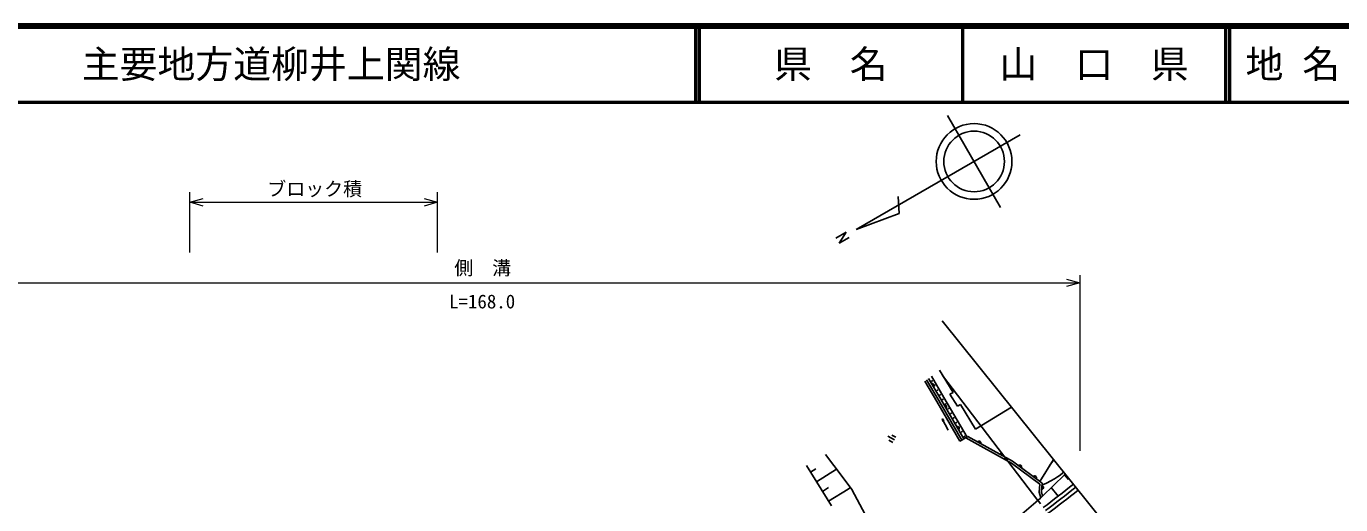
# Model space of a CAD drawing. Units: millimetres, scale not verified. Extents: x 40000 to 680000, y 20000 to 380000.
# Drawn here: x 209410 to 382944, y 316822 to 380000 of the extents above; entities that cross this region are included whole.
import ezdxf
from ezdxf.enums import TextEntityAlignment as Align

# ---------------------------------------------------------------- set-up
doc = ezdxf.new("R2010")
doc.units = ezdxf.units.MM
doc.header["$LTSCALE"] = 1000
for name, color, linetype, lineweight in [('M-BGD', 7, 'Continuous', 25), ('M-BMK-OTRS', 5, 'Continuous', 25), ('M-BMK-SRVR', 3, 'Continuous', 25), ('M-STR-HTXT', 7, 'Continuous', 13), ('M-TTL', 2, 'Continuous', 140), ('M-TTL-LINE', 7, 'Continuous', 50)]:
    doc.layers.add(name, color=color, linetype=linetype, lineweight=lineweight)
doc.layers.add('M-TTL-TXT', color=7, linetype='Continuous')
doc.styles.add('ＭＳ ゴシック', font='')
doc.styles.get('ＭＳ ゴシック').set_extended_font_data('MS Gothic')

msp = doc.modelspace()

# ---------------------------------------------------------------- linework, layer by layer
at = {"layer": 'M-BGD'}
for p, q in [((328271, 333327), (329871, 330594)), ((328514, 333506), (330130, 330746)), ((328918, 333805), (330562, 330998)), ((329975, 334587), (331763, 331661)), ((342936, 317399), (330368, 333869)), ((328028, 333147), (329612, 330443)), ((328913, 332821), (328973, 332833)), ((328973, 332833), (329030, 332831)), ((329030, 332831), (329101, 332818)), ((329101, 332818), (329155, 332786)), ((329155, 332786), (329200, 332744)), ((329205, 332434), (329165, 332389)), ((329200, 332744), (329239, 332677)), ((329232, 332485), (329205, 332434)), ((329255, 332555), (329232, 332485)), ((329239, 332677), (329253, 332617)), ((329253, 332617), (329255, 332555)), ((331763, 331661), (331358, 331414)), ((329612, 330443), (332678, 325197)), ((329871, 330594), (332937, 325348)), ((330130, 330746), (333196, 325500)), ((330562, 330998), (333628, 325752)), ((330576, 329979), (330635, 329990)), ((330635, 329990), (330693, 329989)), ((330693, 329989), (330764, 329976)), ((330764, 329976), (330818, 329944)), ((330818, 329944), (330862, 329902)), ((330862, 329902), (330902, 329835)), ((330902, 329835), (330916, 329775)), ((330916, 329775), (330918, 329713)), ((332330, 329824), (331358, 331414)), ((332735, 330072), (332330, 329824)), ((332735, 330072), (334735, 326800)), ((330342, 328176), (330422, 327824)), ((330578, 327903), (330342, 328176)), ((330342, 328176), (331097, 326683)), ((330358, 328144), (330562, 327905)), ((330430, 327838), (330359, 328143)), ((330374, 328112), (330545, 327910)), ((330435, 327855), (330374, 328112)), ((330390, 328080), (330527, 327916)), ((330441, 327873), (330390, 328080)), ((330406, 328048), (330509, 327922)), ((330447, 327890), (330406, 328048)), ((330422, 328017), (330492, 327928)), ((330453, 327908), (330422, 328017)), ((330466, 327930), (330438, 327985)), ((330438, 327985), (330474, 327934)), ((330459, 327926), (330438, 327985)), ((330868, 329592), (330828, 329547)), ((330895, 329643), (330868, 329592)), ((330918, 329713), (330895, 329643)), ((334735, 326800), (339480, 329700)), ((330422, 327824), (330578, 327903)), ((330562, 327905), (330430, 327838)), ((330545, 327910), (330435, 327855)), ((330527, 327916), (330441, 327873)), ((330509, 327922), (330447, 327890)), ((330492, 327928), (330453, 327908)), ((330474, 327934), (330459, 327926)), ((332238, 327136), (332298, 327148)), ((332298, 327148), (332355, 327147)), ((332355, 327147), (332427, 327134)), ((332427, 327134), (332481, 327101)), ((332481, 327101), (332525, 327060)), ((332531, 326750), (332491, 326705)), ((332525, 327060), (332564, 326993)), ((332558, 326801), (332531, 326750)), ((332581, 326870), (332558, 326801)), ((332564, 326993), (332579, 326933)), ((332579, 326933), (332581, 326870)), ((323147, 325875), (324013, 325375)), ((323292, 325330), (323811, 325030)), ((323692, 326023), (324211, 325723)), ((332678, 325197), (332937, 325348)), ((333196, 325500), (332937, 325348)), ((333733, 325814), (333196, 325500)), ((333432, 325637), (339459, 322309)), ((333733, 325814), (339621, 322562)), ((334986, 325122), (335032, 325162)), ((335032, 325162), (335082, 325190)), ((335082, 325190), (335150, 325216)), ((335150, 325216), (335212, 325215)), ((335212, 325215), (335272, 325202)), ((335272, 325202), (335340, 325165)), ((335340, 325165), (335383, 325121)), ((335383, 325121), (335417, 325068)), ((335417, 325068), (335433, 324996)), ((335435, 324939), (335424, 324880)), ((335433, 324996), (335435, 324939)), ((314907, 323446), (317119, 320551)), ((337930, 323496), (337975, 323536)), ((337975, 323536), (338025, 323564)), ((338025, 323564), (338093, 323590)), ((338093, 323590), (338156, 323589)), ((338156, 323589), (338216, 323576)), ((338216, 323576), (338284, 323539)), ((338284, 323539), (338327, 323495)), ((338327, 323495), (338360, 323442)), ((338360, 323442), (338376, 323370)), ((338379, 323313), (338368, 323254)), ((338376, 323370), (338379, 323313)), ((345042, 322775), (343242, 319904)), ((315724, 316658), (312418, 322002)), ((312954, 321137), (313630, 321555)), ((313745, 319857), (316396, 321497)), ((339459, 322309), (343227, 319543)), ((339621, 322562), (343542, 319684)), ((340400, 321990), (340450, 322025)), ((340450, 322025), (340503, 322046)), ((340503, 322046), (340574, 322063)), ((340574, 322063), (340636, 322054)), ((340636, 322054), (340693, 322034)), ((340693, 322034), (340756, 321988)), ((340756, 321988), (340793, 321939)), ((340793, 321939), (340819, 321882)), ((340822, 321752), (340803, 321695)), ((340819, 321882), (340826, 321809)), ((340826, 321809), (340822, 321752)), ((345051, 322764), (344517, 321997)), ((346237, 321044), (345889, 320742)), ((346346, 321151), (346237, 321044)), ((317119, 320551), (318420, 318848)), ((317119, 320551), (318420, 318848)), ((342360, 320551), (342411, 320586)), ((342411, 320586), (342464, 320608)), ((342464, 320608), (342534, 320624)), ((342534, 320624), (342596, 320615)), ((342596, 320615), (342654, 320595)), ((342654, 320595), (342717, 320549)), ((342717, 320549), (342754, 320500)), ((342754, 320500), (342780, 320443)), ((342782, 320313), (342763, 320256)), ((342780, 320443), (342787, 320370)), ((342787, 320370), (342782, 320313)), ((343227, 319543), (343125, 318481)), ((343542, 319684), (343429, 318511)), ((343807, 319544), (343493, 319401)), ((343510, 319346), (343565, 319321)), ((343565, 319321), (343611, 319286)), ((346474, 320787), (343593, 317958)), ((344119, 319689), (343807, 319544)), ((344656, 319955), (344119, 319689)), ((345172, 320243), (344656, 319955)), ((345543, 320483), (345172, 320243)), ((345889, 320742), (345543, 320483)), ((346551, 320895), (346474, 320787)), ((346474, 320787), (346988, 320137)), ((314537, 318578), (315339, 319074)), ((315328, 317298), (317895, 318886)), ((317895, 318886), (318215, 319084)), ((317895, 318886), (318215, 319084)), ((323435, 309427), (318421, 318848)), ((323435, 309427), (318421, 318848)), ((343125, 318481), (343351, 317720)), ((343429, 318511), (343593, 317958)), ((343521, 318862), (343462, 318849)), ((343572, 318887), (343521, 318862)), ((343631, 318930), (343572, 318887)), ((343611, 319286), (343661, 319234)), ((343667, 318982), (343631, 318930)), ((343661, 319234), (343685, 319176)), ((343690, 319039), (343667, 318982)), ((343685, 319176), (343697, 319116)), ((343697, 319116), (343690, 319039)), ((344736, 319081), (345622, 317940)), ((342965, 317411), (343312, 316956))]:
    msp.add_line(p, q, dxfattribs=at)
for centre, radius in [((329001, 333165), 24.9), ((329358, 332555), 24.9), ((329715, 331945), 24.9), ((330072, 331335), 24.9), ((330429, 330724), 24.9), ((330786, 330114), 24.9), ((331143, 329504), 24.9), ((331500, 328893), 24.9), ((331857, 328283), 24.9), ((332214, 327673), 24.9), ((332571, 327062), 24.9), ((332928, 326452), 24.9), ((333286, 325842), 24.9), ((343302, 319999), 9.4)]:
    msp.add_circle(centre, radius, dxfattribs=at)
for centre, radius, start, end in [((166531, 548571), 292000, 307.34668, 308.33557), ((204043, 477701), 212113, 309.39862, 311.1402), ((166531, 548571), 292500, 307.34668, 308.3363), ((166531, 548571), 293000, 307.34668, 308.33704)]:
    msp.add_arc(centre, radius, start, end, dxfattribs=at)
at = {"layer": 'M-BMK-OTRS'}
msp.add_line((352188, 313876), (330310, 341118), dxfattribs=at)
at = {"layer": 'M-BMK-SRVR'}
for p, q in [((331042, 368212), (338042, 356087)), ((318954, 353150), (340604, 365650)), ((324650, 355284), (324516, 357516)), ((318954, 353150), (324650, 355284)), ((317648, 352817), (316310, 352035)), ((316708, 351349), (317648, 352817)), ((318045, 352121), (316708, 351349))]:
    msp.add_line(p, q, dxfattribs=at)
for radius in [5000, 4000]:
    msp.add_circle((334542, 362149), radius, dxfattribs=at)
at = {"layer": 'M-STR-HTXT'}
for p, q in [((231014, 350127), (231014, 358113)), ((263706, 350127), (263706, 358113)), ((231014, 356763), (263706, 356763)), ((348486, 347120), (348486, 323938)), ((127708, 346120), (348486, 346120))]:
    msp.add_line(p, q, dxfattribs=at)
for points in [[(232764, 356260), (231014, 356763), (232764, 357262)], [(261956, 357266), (263706, 356763), (261956, 356265)], [(346736, 346623), (348486, 346120), (346736, 345621)]]:
    msp.add_lwpolyline(points, dxfattribs=at)
at = {"layer": 'M-TTL'}
msp.add_line((680000, 380000), (40000, 380000), dxfattribs=at)
at = {"layer": 'M-TTL-LINE'}
for p, q in [((297750, 380000), (297750, 370000)), ((298250, 380000), (298250, 370000)), ((333000, 380000), (333000, 370000)), ((367750, 380000), (367750, 370000)), ((368250, 380000), (368250, 370000)), ((40000, 370000), (680000, 370000))]:
    msp.add_line(p, q, dxfattribs=at)

# ---------------------------------------------------------------- texts
at = {"layer": 'M-STR-HTXT', "style": 'ＭＳ ゴシック'}
for s, p in [('ブロック積', (241235, 357057)), ('側\u3000溝', (265915, 346620)), ('L=168.0', (265227, 342193))]:
    msp.add_text(s, height=1833, dxfattribs=at).set_placement(p, align=Align.BOTTOM_LEFT)
at = {"layer": 'M-TTL-TXT', "style": 'ＭＳ ゴシック'}
for s, p in [('主要地方道柳井上関線', (216734, 375000)), ('地 名', (370380, 375000))]:
    msp.add_text(s, height=3666, dxfattribs=at).set_placement(p, align=Align.MIDDLE_LEFT)
for s, p in [('県\u3000名', (315625, 375000)), ('山\u3000口\u3000県', (350375, 375000))]:
    msp.add_text(s, height=3666, dxfattribs=at).set_placement(p, align=Align.MIDDLE_CENTER)

doc.saveas('drawing.dxf')
